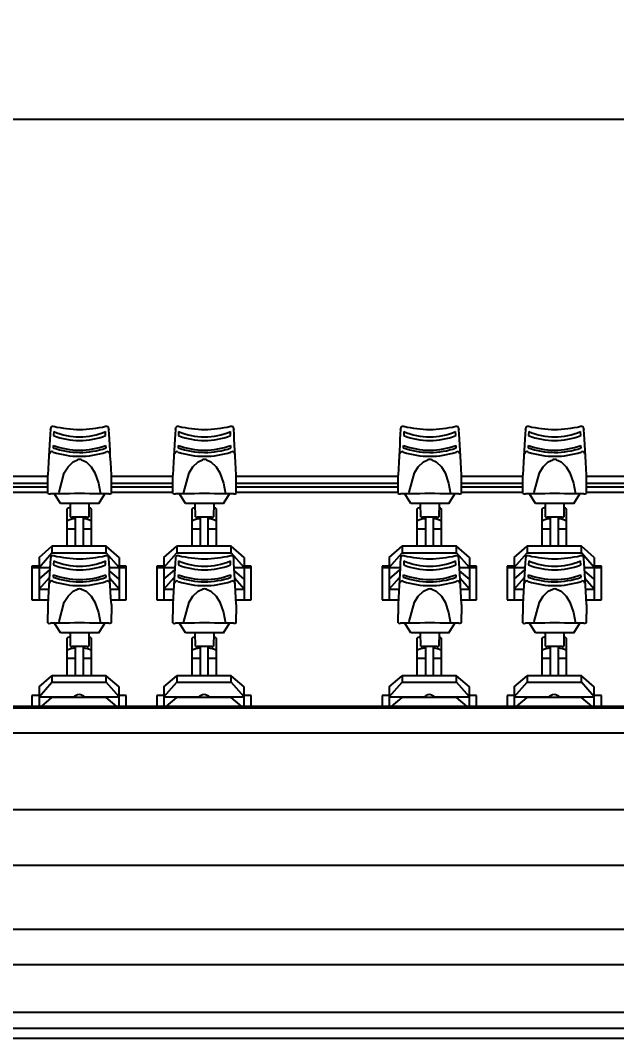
# Model space of a CAD drawing. Header units: inches. Extents: x 0.6 to 61.5, y 0.9 to 41.7.
# Drawn here: x 4.1 to 7.72, y 3.16 to 9.35 of the extents above; entities that cross this region are included whole.
import ezdxf

# ---------------------------------------------------------------- set-up
doc = ezdxf.new("R2010")
doc.units = ezdxf.units.IN
doc.header["$MEASUREMENT"] = 0
doc.layers.add('DIM', color=1, linetype='Continuous')
doc.layers.add('OBJECT', color=7, linetype='Continuous')
doc.styles.add('Arial', font='arial.ttf')
doc.dimstyles.new('ANSI & Metric .40 Stacked', dxfattribs={"dimscale": 2.666667, "dimtxt": 0.4, "dimasz": 0.5, "dimexe": 0.4, "dimexo": 0.4, "dimgap": 0.133333, "dimtad": 0, "dimtih": 1, "dimtoh": 1, "dimzin": 4, "dimdsep": 46, "dimtxsty": 'Arial', "dimcen": 0.2, "dimadec": 0, "dimazin": 0, "dimtfac": 0.75, "dimtofl": 0, "dimtmove": 0, "dimatfit": 3, "dimfxl": 1, "dimtolj": 1, "dimtzin": 0, "dimarcsym": 0})

# ---------------------------------------------------------------- blocks, each defined once
blk = doc.blocks.new('*D2')
at = {"layer": 'Defpoints', "color": 0, "transparency": 16777216}
for p in [(34.8192, 8.7457), (0.6492, 6.5153), (34.8192, 6.5144)]:
    blk.add_point(p, dxfattribs=at)
at = {"layer": 'DIM', "color": 0, "lineweight": -2, "transparency": 16777216}
for p, q in [((0.6492, 6.9153), (0.6492, 9.1457)), ((34.8192, 6.9144), (34.8192, 9.1457)), ((1.1492, 8.7457), (16.5511, 8.7457)), ((34.3192, 8.7457), (18.9173, 8.7457))]:
    blk.add_line(p, q, dxfattribs=at)
at = {"layer": 'DIM', "color": 0, "transparency": 16777216}
for points in [[(1.1492, 8.829), (1.1492, 8.6623), (0.6492, 8.7457)], [(34.3192, 8.829), (34.3192, 8.6623), (34.8192, 8.7457)]]:
    blk.add_solid(points, dxfattribs=at)
at = {"layer": 'DIM', "color": 0, "transparency": 16777216, "char_height": 0.4, "attachment_point": 5, "style": 'Arial'}
for s, insert in [('\\A1;34.17', (17.7342, 9.0834)), ('\\A1;[868mm]', (17.7342, 8.356))]:
    blk.add_mtext(s, dxfattribs=dict(at, insert=insert))

msp = doc.modelspace()

# ---------------------------------------------------------------- linework, layer by layer
at = {"layer": 'OBJECT'}
for p, q in [((4.2802, 6.8582), (4.2803, 6.8602)), ((4.2999, 6.8468), (4.299, 6.8215)), ((4.6158, 6.8214), (4.6152, 6.8468)), ((5.0402, 6.8582), (5.0403, 6.8602)), ((5.0599, 6.8468), (5.059, 6.8215)), ((5.3758, 6.8214), (5.3752, 6.8468)), ((6.4102, 6.8582), (6.4103, 6.8602)), ((6.4299, 6.8468), (6.429, 6.8215)), ((6.7458, 6.8214), (6.7452, 6.8468)), ((7.1702, 6.8582), (7.1703, 6.8602)), ((7.1899, 6.8468), (7.189, 6.8215)), ((7.5058, 6.8214), (7.5052, 6.8468)), ((4.2969, 6.762), (4.2962, 6.7467)), ((4.6182, 6.7464), (4.6174, 6.7617)), ((5.0569, 6.762), (5.0562, 6.7467)), ((5.3782, 6.7464), (5.3774, 6.7617)), ((6.4269, 6.762), (6.4262, 6.7467)), ((6.7482, 6.7464), (6.7474, 6.7617)), ((7.1869, 6.762), (7.1862, 6.7467)), ((7.5082, 6.7464), (7.5074, 6.7617)), ((4.2948, 6.7235), (4.2973, 6.7216)), ((4.6178, 6.7216), (4.6237, 6.7241)), ((5.0548, 6.7235), (5.0573, 6.7216)), ((5.3778, 6.7216), (5.3837, 6.7241)), ((6.4248, 6.7235), (6.4273, 6.7216)), ((6.7478, 6.7216), (6.7537, 6.7241)), ((7.1848, 6.7235), (7.1873, 6.7216)), ((7.5078, 6.7216), (7.5137, 6.7241)), ((4.2646, 6.573), (3.8906, 6.573)), ((4.2646, 6.5728), (3.8906, 6.5728)), ((4.2646, 6.4689), (4.2646, 6.5814)), ((4.6506, 6.4689), (4.6506, 6.5814)), ((5.0246, 6.573), (4.6506, 6.573)), ((5.0246, 6.5728), (4.6506, 6.5728)), ((5.0246, 6.4689), (5.0246, 6.5814)), ((5.4106, 6.4689), (5.4106, 6.5814)), ((6.3956, 6.573), (5.4106, 6.573)), ((6.3956, 6.5728), (5.4106, 6.5728)), ((6.3946, 6.4689), (6.3946, 6.5814)), ((6.7806, 6.4689), (6.7806, 6.5814)), ((7.1556, 6.573), (6.7816, 6.573)), ((7.1556, 6.5728), (6.7816, 6.5728)), ((7.1546, 6.4689), (7.1546, 6.5814)), ((7.5406, 6.4689), (7.5406, 6.5814)), ((7.9156, 6.573), (7.5416, 6.573)), ((7.9156, 6.5728), (7.5416, 6.5728)), ((3.8906, 6.5315), (4.2646, 6.5315)), ((4.2646, 6.5089), (3.8906, 6.5089)), ((4.6506, 6.5315), (5.0246, 6.5315)), ((5.0246, 6.5089), (4.6506, 6.5089)), ((5.4106, 6.5315), (6.3956, 6.5315)), ((6.3956, 6.5089), (5.4106, 6.5089)), ((6.7816, 6.5315), (7.1556, 6.5315)), ((7.1556, 6.5089), (6.7816, 6.5089)), ((7.5416, 6.5315), (7.9156, 6.5315)), ((7.9156, 6.5089), (7.5416, 6.5089)), ((4.2646, 6.4765), (3.8906, 6.4765)), ((4.3311, 6.4668), (4.2802, 6.4668)), ((4.3417, 6.4093), (4.3052, 6.4668)), ((4.336, 6.4668), (4.3311, 6.4668)), ((4.5734, 6.4093), (4.6099, 6.4668)), ((4.584, 6.4668), (4.5791, 6.4668)), ((4.635, 6.4668), (4.584, 6.4668)), ((5.0246, 6.4765), (4.6506, 6.4765)), ((5.0911, 6.4668), (5.0402, 6.4668)), ((5.1017, 6.4093), (5.0652, 6.4668)), ((5.096, 6.4668), (5.0911, 6.4668)), ((5.3334, 6.4093), (5.3699, 6.4668)), ((5.344, 6.4668), (5.3391, 6.4668)), ((5.395, 6.4668), (5.344, 6.4668)), ((6.3956, 6.4765), (5.4106, 6.4765)), ((6.4611, 6.4668), (6.4102, 6.4668)), ((6.4717, 6.4093), (6.4352, 6.4668)), ((6.466, 6.4668), (6.4611, 6.4668)), ((6.7034, 6.4093), (6.7399, 6.4668)), ((6.714, 6.4668), (6.7091, 6.4668)), ((6.765, 6.4668), (6.714, 6.4668)), ((7.1556, 6.4765), (6.7816, 6.4765)), ((7.2211, 6.4668), (7.1702, 6.4668)), ((7.2317, 6.4093), (7.1952, 6.4668)), ((7.226, 6.4668), (7.2211, 6.4668)), ((7.4634, 6.4093), (7.4999, 6.4668)), ((7.474, 6.4668), (7.4691, 6.4668)), ((7.525, 6.4668), (7.474, 6.4668)), ((7.9156, 6.4765), (7.5416, 6.4765)), ((4.5734, 6.4093), (4.3417, 6.4093)), ((4.3797, 6.377), (4.3797, 6.1484)), ((4.4026, 6.3275), (4.4011, 6.4093)), ((4.514, 6.4093), (4.5126, 6.3275)), ((4.5297, 6.1484), (4.5297, 6.377)), ((5.3334, 6.4093), (5.1017, 6.4093)), ((5.1397, 6.377), (5.1397, 6.1484)), ((5.1626, 6.3275), (5.1611, 6.4093)), ((5.274, 6.4093), (5.2726, 6.3275)), ((5.2897, 6.1484), (5.2897, 6.377)), ((6.7034, 6.4093), (6.4717, 6.4093)), ((6.5097, 6.377), (6.5097, 6.1484)), ((6.5326, 6.3275), (6.5311, 6.4093)), ((6.644, 6.4093), (6.6426, 6.3275)), ((6.6597, 6.1484), (6.6597, 6.377)), ((7.4634, 6.4093), (7.2317, 6.4093)), ((7.2697, 6.377), (7.2697, 6.1484)), ((7.2926, 6.3275), (7.2911, 6.4093)), ((7.404, 6.4093), (7.4026, 6.3275)), ((7.4197, 6.1484), (7.4197, 6.377)), ((4.5026, 6.3262), (4.4126, 6.3262)), ((4.4311, 6.3262), (4.4311, 6.1484)), ((4.4783, 6.3262), (4.4783, 6.1484)), ((5.2626, 6.3262), (5.1726, 6.3262)), ((5.1911, 6.3262), (5.1911, 6.1484)), ((5.2383, 6.3262), (5.2383, 6.1484)), ((6.6326, 6.3262), (6.5426, 6.3262)), ((6.5611, 6.3262), (6.5611, 6.1484)), ((6.6083, 6.3262), (6.6083, 6.1484)), ((7.3926, 6.3262), (7.3026, 6.3262)), ((7.3211, 6.3262), (7.3211, 6.1484)), ((7.3683, 6.3262), (7.3683, 6.1484)), ((4.4311, 6.2535), (4.3797, 6.2535)), ((4.5297, 6.2535), (4.4783, 6.2535)), ((5.1911, 6.2535), (5.1397, 6.2535)), ((5.2897, 6.2535), (5.2383, 6.2535)), ((6.5611, 6.2535), (6.5097, 6.2535)), ((6.6597, 6.2535), (6.6083, 6.2535)), ((7.3211, 6.2535), (7.2697, 6.2535)), ((7.4197, 6.2535), (7.3683, 6.2535)), ((4.2106, 6.0814), (4.2893, 6.1484)), ((4.2893, 6.1484), (4.2893, 6.109)), ((4.62, 6.1484), (4.2893, 6.1484)), ((4.62, 6.109), (4.62, 6.1484)), ((4.6988, 6.0814), (4.62, 6.1484)), ((4.9706, 6.0814), (5.0493, 6.1484)), ((5.0493, 6.1484), (5.0493, 6.109)), ((5.38, 6.1484), (5.0493, 6.1484)), ((5.38, 6.109), (5.38, 6.1484)), ((5.4588, 6.0814), (5.38, 6.1484)), ((6.3406, 6.0814), (6.4193, 6.1484)), ((6.4193, 6.1484), (6.4193, 6.109)), ((6.75, 6.1484), (6.4193, 6.1484)), ((6.75, 6.109), (6.75, 6.1484)), ((6.8288, 6.0814), (6.75, 6.1484)), ((7.1006, 6.0814), (7.1793, 6.1484)), ((7.1793, 6.1484), (7.1793, 6.109)), ((7.51, 6.1484), (7.1793, 6.1484)), ((7.51, 6.109), (7.51, 6.1484)), ((7.5888, 6.0814), (7.51, 6.1484)), ((4.2106, 6.02), (4.2893, 6.109)), ((4.2106, 6.0814), (4.2106, 5.8225)), ((4.2893, 6.109), (4.62, 6.109)), ((4.6988, 6.02), (4.62, 6.109)), ((4.6988, 6.0814), (4.6988, 5.8225)), ((4.9706, 6.02), (5.0493, 6.109)), ((4.9706, 6.0814), (4.9706, 5.8225)), ((5.0493, 6.109), (5.38, 6.109)), ((5.4588, 6.02), (5.38, 6.109)), ((5.4588, 6.0814), (5.4588, 5.8225)), ((6.3406, 6.02), (6.4193, 6.109)), ((6.3406, 6.0814), (6.3406, 5.8225)), ((6.4193, 6.109), (6.75, 6.109)), ((6.8288, 6.02), (6.75, 6.109)), ((6.8288, 6.0814), (6.8288, 5.8225)), ((7.1006, 6.02), (7.1793, 6.109)), ((7.1006, 6.0814), (7.1006, 5.8225)), ((7.1793, 6.109), (7.51, 6.109)), ((7.5888, 6.02), (7.51, 6.109)), ((7.5888, 6.0814), (7.5888, 5.8225)), ((4.2106, 6.0276), (4.1677, 6.0276)), ((4.1677, 6.0276), (4.1677, 5.8225)), ((4.1677, 6.0197), (4.2106, 6.0197)), ((4.2106, 6.02), (4.277, 6.02)), ((4.2106, 5.9494), (4.2761, 6.0052)), ((4.2999, 6.0604), (4.299, 6.0351)), ((4.6158, 6.035), (4.6152, 6.0604)), ((4.6381, 6.02), (4.6988, 6.02)), ((4.7417, 6.0276), (4.6988, 6.0276)), ((4.6988, 6.0197), (4.7417, 6.0197)), ((4.7417, 5.8225), (4.7417, 6.0276)), ((4.9706, 6.0276), (4.9277, 6.0276)), ((4.9277, 6.0276), (4.9277, 5.8225)), ((4.9277, 6.0197), (4.9706, 6.0197)), ((4.9706, 6.02), (5.037, 6.02)), ((4.9706, 5.9494), (5.0361, 6.0052)), ((5.0599, 6.0604), (5.059, 6.0351)), ((5.3758, 6.035), (5.3752, 6.0604)), ((5.3981, 6.02), (5.4588, 6.02)), ((5.5017, 6.0276), (5.4588, 6.0276)), ((5.4588, 6.0197), (5.5017, 6.0197)), ((5.5017, 5.8225), (5.5017, 6.0276)), ((6.3406, 6.0276), (6.2977, 6.0276)), ((6.2977, 6.0276), (6.2977, 5.8225)), ((6.2977, 6.0197), (6.3406, 6.0197)), ((6.3406, 6.02), (6.407, 6.02)), ((6.3406, 5.9494), (6.4061, 6.0052)), ((6.4299, 6.0604), (6.429, 6.0351)), ((6.7458, 6.035), (6.7452, 6.0604)), ((6.7681, 6.02), (6.8288, 6.02)), ((6.8717, 6.0276), (6.8288, 6.0276)), ((6.8288, 6.0197), (6.8717, 6.0197)), ((6.8717, 5.8225), (6.8717, 6.0276)), ((7.1006, 6.0276), (7.0577, 6.0276)), ((7.0577, 6.0276), (7.0577, 5.8225)), ((7.0577, 6.0197), (7.1006, 6.0197)), ((7.1006, 6.02), (7.167, 6.02)), ((7.1006, 5.9494), (7.1661, 6.0052)), ((7.1899, 6.0604), (7.189, 6.0351)), ((7.5058, 6.035), (7.5052, 6.0604)), ((7.5281, 6.02), (7.5888, 6.02)), ((7.6317, 6.0276), (7.5888, 6.0276)), ((7.5888, 6.0197), (7.6317, 6.0197)), ((7.6317, 5.8225), (7.6317, 6.0276)), ((4.2106, 5.8881), (4.2735, 5.9592)), ((4.2969, 5.9757), (4.2962, 5.9603)), ((4.6182, 5.9601), (4.6174, 5.9754)), ((4.6988, 5.9494), (4.6393, 6.0001)), ((4.6988, 5.8881), (4.642, 5.9522)), ((4.9706, 5.8881), (5.0335, 5.9592)), ((5.0569, 5.9757), (5.0562, 5.9603)), ((5.3782, 5.9601), (5.3774, 5.9754)), ((5.4588, 5.9494), (5.3993, 6.0001)), ((5.4588, 5.8881), (5.402, 5.9522)), ((6.3406, 5.8881), (6.4035, 5.9592)), ((6.4269, 5.9757), (6.4262, 5.9603)), ((6.7482, 5.9601), (6.7474, 5.9754)), ((6.8288, 5.9494), (6.7693, 6.0001)), ((6.8288, 5.8881), (6.772, 5.9522)), ((7.1006, 5.8881), (7.1635, 5.9592)), ((7.1869, 5.9757), (7.1862, 5.9603)), ((7.5082, 5.9601), (7.5074, 5.9754)), ((7.5888, 5.9494), (7.5293, 6.0001)), ((7.5888, 5.8881), (7.532, 5.9522)), ((4.2106, 5.8881), (4.2696, 5.8881)), ((4.2948, 5.9372), (4.2973, 5.9353)), ((4.6178, 5.9353), (4.6237, 5.9378)), ((4.6455, 5.8881), (4.6988, 5.8881)), ((4.9706, 5.8881), (5.0296, 5.8881)), ((5.0548, 5.9372), (5.0573, 5.9353)), ((5.3778, 5.9353), (5.3837, 5.9378)), ((5.4055, 5.8881), (5.4588, 5.8881)), ((6.3406, 5.8881), (6.3996, 5.8881)), ((6.4248, 5.9372), (6.4273, 5.9353)), ((6.7478, 5.9353), (6.7537, 5.9378)), ((6.7755, 5.8881), (6.8288, 5.8881)), ((7.1006, 5.8881), (7.1596, 5.8881)), ((7.1848, 5.9372), (7.1873, 5.9353)), ((7.5078, 5.9353), (7.5137, 5.9378)), ((7.5355, 5.8881), (7.5888, 5.8881)), ((4.1677, 5.8225), (4.266, 5.8225)), ((4.6491, 5.8225), (4.7417, 5.8225)), ((4.9277, 5.8225), (5.026, 5.8225)), ((5.4091, 5.8225), (5.5017, 5.8225)), ((6.2977, 5.8225), (6.396, 5.8225)), ((6.7791, 5.8225), (6.8717, 5.8225)), ((7.0577, 5.8225), (7.156, 5.8225)), ((7.5391, 5.8225), (7.6317, 5.8225)), ((4.2646, 5.795), (4.2646, 5.7353)), ((4.6506, 5.795), (4.6506, 5.7353)), ((5.0246, 5.795), (5.0246, 5.7353)), ((5.4106, 5.795), (5.4106, 5.7353)), ((6.3946, 5.795), (6.3946, 5.7353)), ((6.7806, 5.795), (6.7806, 5.7353)), ((7.1546, 5.795), (7.1546, 5.7353)), ((7.5406, 5.795), (7.5406, 5.7353)), ((4.2646, 5.6826), (4.2646, 5.7353)), ((4.6506, 5.6826), (4.6506, 5.7353)), ((5.0246, 5.6826), (5.0246, 5.7353)), ((5.4106, 5.6826), (5.4106, 5.7353)), ((6.3946, 5.6826), (6.3946, 5.7353)), ((6.7806, 5.6826), (6.7806, 5.7353)), ((7.1546, 5.6826), (7.1546, 5.7353)), ((7.5406, 5.6826), (7.5406, 5.7353)), ((4.3311, 5.6804), (4.2802, 5.6804)), ((4.3417, 5.6229), (4.3052, 5.6804)), ((4.336, 5.6805), (4.3311, 5.6804)), ((4.5734, 5.6229), (4.6099, 5.6804)), ((4.584, 5.6804), (4.5791, 5.6805)), ((4.635, 5.6804), (4.584, 5.6804)), ((5.0911, 5.6804), (5.0402, 5.6804)), ((5.1017, 5.6229), (5.0652, 5.6804)), ((5.096, 5.6805), (5.0911, 5.6804)), ((5.3334, 5.6229), (5.3699, 5.6804)), ((5.344, 5.6804), (5.3391, 5.6805)), ((5.395, 5.6804), (5.344, 5.6804)), ((6.4611, 5.6804), (6.4102, 5.6804)), ((6.4717, 5.6229), (6.4352, 5.6804)), ((6.466, 5.6805), (6.4611, 5.6804)), ((6.7034, 5.6229), (6.7399, 5.6804)), ((6.714, 5.6804), (6.7091, 5.6805)), ((6.765, 5.6804), (6.714, 5.6804)), ((7.2211, 5.6804), (7.1702, 5.6804)), ((7.2317, 5.6229), (7.1952, 5.6804)), ((7.226, 5.6805), (7.2211, 5.6804)), ((7.4634, 5.6229), (7.4999, 5.6804)), ((7.474, 5.6804), (7.4691, 5.6805)), ((7.525, 5.6804), (7.474, 5.6804)), ((4.5734, 5.6229), (4.3417, 5.6229)), ((4.3797, 5.5907), (4.3797, 5.3621)), ((4.4026, 5.5412), (4.4011, 5.6229)), ((4.514, 5.6229), (4.5126, 5.5412)), ((4.5297, 5.3621), (4.5297, 5.5907)), ((5.3334, 5.6229), (5.1017, 5.6229)), ((5.1397, 5.5907), (5.1397, 5.3621)), ((5.1626, 5.5412), (5.1611, 5.6229)), ((5.274, 5.6229), (5.2726, 5.5412)), ((5.2897, 5.3621), (5.2897, 5.5907)), ((6.7034, 5.6229), (6.4717, 5.6229)), ((6.5097, 5.5907), (6.5097, 5.3621)), ((6.5326, 5.5412), (6.5311, 5.6229)), ((6.644, 5.6229), (6.6426, 5.5412)), ((6.6597, 5.3621), (6.6597, 5.5907)), ((7.4634, 5.6229), (7.2317, 5.6229)), ((7.2697, 5.5907), (7.2697, 5.3621)), ((7.2926, 5.5412), (7.2911, 5.6229)), ((7.404, 5.6229), (7.4026, 5.5412)), ((7.4197, 5.3621), (7.4197, 5.5907)), ((4.5026, 5.5398), (4.4126, 5.5398)), ((4.4311, 5.5398), (4.4311, 5.3621)), ((4.4783, 5.5398), (4.4783, 5.3621)), ((5.2626, 5.5398), (5.1726, 5.5398)), ((5.1911, 5.5398), (5.1911, 5.3621)), ((5.2383, 5.5398), (5.2383, 5.3621)), ((6.6326, 5.5398), (6.5426, 5.5398)), ((6.5611, 5.5398), (6.5611, 5.3621)), ((6.6083, 5.5398), (6.6083, 5.3621)), ((7.3926, 5.5398), (7.3026, 5.5398)), ((7.3211, 5.5398), (7.3211, 5.3621)), ((7.3683, 5.5398), (7.3683, 5.3621)), ((4.4311, 5.4672), (4.3797, 5.4672)), ((4.5297, 5.4672), (4.4783, 5.4672)), ((5.1911, 5.4672), (5.1397, 5.4672)), ((5.2897, 5.4672), (5.2383, 5.4672)), ((6.5611, 5.4672), (6.5097, 5.4672)), ((6.6597, 5.4672), (6.6083, 5.4672)), ((7.3211, 5.4672), (7.2697, 5.4672)), ((7.4197, 5.4672), (7.3683, 5.4672)), ((4.2106, 5.2951), (4.2893, 5.3621)), ((4.2893, 5.3621), (4.2893, 5.3226)), ((4.62, 5.3621), (4.2893, 5.3621)), ((4.62, 5.3226), (4.62, 5.3621)), ((4.6988, 5.2951), (4.62, 5.3621)), ((4.9706, 5.2951), (5.0493, 5.3621)), ((5.0493, 5.3621), (5.0493, 5.3226)), ((5.38, 5.3621), (5.0493, 5.3621)), ((5.38, 5.3226), (5.38, 5.3621)), ((5.4588, 5.2951), (5.38, 5.3621)), ((6.3406, 5.2951), (6.4193, 5.3621)), ((6.4193, 5.3621), (6.4193, 5.3226)), ((6.75, 5.3621), (6.4193, 5.3621)), ((6.75, 5.3226), (6.75, 5.3621)), ((6.8288, 5.2951), (6.75, 5.3621)), ((7.1006, 5.2951), (7.1793, 5.3621)), ((7.1793, 5.3621), (7.1793, 5.3226)), ((7.51, 5.3621), (7.1793, 5.3621)), ((7.51, 5.3226), (7.51, 5.3621)), ((7.5888, 5.2951), (7.51, 5.3621)), ((4.2106, 5.2337), (4.2893, 5.3226)), ((4.2106, 5.2951), (4.2106, 5.175)), ((4.2893, 5.3226), (4.62, 5.3226)), ((4.6988, 5.2337), (4.62, 5.3226)), ((4.6988, 5.175), (4.6988, 5.2951)), ((4.9706, 5.2337), (5.0493, 5.3226)), ((4.9706, 5.2951), (4.9706, 5.175)), ((5.0493, 5.3226), (5.38, 5.3226)), ((5.4588, 5.2337), (5.38, 5.3226)), ((5.4588, 5.175), (5.4588, 5.2951)), ((6.3406, 5.2337), (6.4193, 5.3226)), ((6.3406, 5.2951), (6.3406, 5.175)), ((6.4193, 5.3226), (6.75, 5.3226)), ((6.8288, 5.2337), (6.75, 5.3226)), ((6.8288, 5.175), (6.8288, 5.2951)), ((7.1006, 5.2337), (7.1793, 5.3226)), ((7.1006, 5.2951), (7.1006, 5.175)), ((7.1793, 5.3226), (7.51, 5.3226)), ((7.5888, 5.2337), (7.51, 5.3226)), ((7.5888, 5.175), (7.5888, 5.2951)), ((4.2106, 5.2413), (4.1677, 5.2413)), ((4.1677, 5.2413), (4.1677, 5.175)), ((4.2106, 5.2337), (4.4253, 5.2337)), ((4.2246, 5.175), (4.2893, 5.2301)), ((4.62, 5.2301), (4.2893, 5.2301)), ((4.4841, 5.2337), (4.6988, 5.2337)), ((4.6848, 5.175), (4.62, 5.2301)), ((4.7417, 5.2413), (4.6988, 5.2413)), ((4.7417, 5.175), (4.7417, 5.2413)), ((4.9706, 5.2413), (4.9277, 5.2413)), ((4.9277, 5.2413), (4.9277, 5.175)), ((4.9706, 5.2337), (5.1853, 5.2337)), ((4.9846, 5.175), (5.0493, 5.2301)), ((5.38, 5.2301), (5.0493, 5.2301)), ((5.2441, 5.2337), (5.4588, 5.2337)), ((5.4448, 5.175), (5.38, 5.2301)), ((5.5017, 5.2413), (5.4588, 5.2413)), ((5.5017, 5.175), (5.5017, 5.2413)), ((6.3406, 5.2413), (6.2977, 5.2413)), ((6.2977, 5.2413), (6.2977, 5.175)), ((6.3406, 5.2337), (6.5553, 5.2337)), ((6.3546, 5.175), (6.4193, 5.2301)), ((6.75, 5.2301), (6.4193, 5.2301)), ((6.6141, 5.2337), (6.8288, 5.2337)), ((6.8148, 5.175), (6.75, 5.2301)), ((6.8717, 5.2413), (6.8288, 5.2413)), ((6.8717, 5.175), (6.8717, 5.2413)), ((7.1006, 5.2413), (7.0577, 5.2413)), ((7.0577, 5.2413), (7.0577, 5.175)), ((7.1006, 5.2337), (7.3153, 5.2337)), ((7.1146, 5.175), (7.1793, 5.2301)), ((7.51, 5.2301), (7.1793, 5.2301)), ((7.3741, 5.2337), (7.5888, 5.2337)), ((7.5748, 5.175), (7.51, 5.2301)), ((7.6317, 5.2413), (7.5888, 5.2413)), ((7.6317, 5.175), (7.6317, 5.2413)), ((34.1692, 5.175), (1.2992, 5.175)), ((34.1692, 5.1653), (1.2992, 5.1653)), ((34.1692, 5.0125), (1.2992, 5.0125)), ((34.1692, 4.5468), (1.2992, 4.5468)), ((1.2992, 4.2106), (34.1692, 4.2106)), ((34.1692, 3.8196), (1.2992, 3.8196)), ((34.1692, 3.6044), (1.2992, 3.6044)), ((34.1667, 3.3136), (1.3017, 3.3136)), ((1.2992, 3.2186), (34.1692, 3.2186)), ((34.1692, 3.1556), (1.2992, 3.1556))]:
    msp.add_line(p, q, dxfattribs=at)
at = {"layer": 'OBJECT', "flags": 128}
for points in [[(4.2802, 6.8615), (4.2801, 6.8594), (4.2801, 6.8587)], [(4.2802, 6.8615), (4.2802, 6.8613), (4.2801, 6.8587)], [(4.2802, 6.8579), (4.2801, 6.8564), (4.2801, 6.8556)], [(4.2803, 6.8602), (4.2803, 6.8614), (4.2804, 6.863), (4.2804, 6.8631), (4.2802, 6.8615)], [(4.6349, 6.8614), (4.6348, 6.8631), (4.6347, 6.863), (4.6348, 6.8614), (4.6349, 6.8582)], [(4.6351, 6.8587), (4.635, 6.8593), (4.6349, 6.8614)], [(4.6351, 6.8587), (4.6349, 6.8613), (4.6349, 6.8614)], [(5.0402, 6.8615), (5.0401, 6.8594), (5.0401, 6.8587)], [(5.0402, 6.8615), (5.0402, 6.8613), (5.0401, 6.8587)], [(5.0402, 6.8579), (5.0401, 6.8564), (5.0401, 6.8556)], [(5.0403, 6.8602), (5.0403, 6.8614), (5.0404, 6.863), (5.0404, 6.8631), (5.0402, 6.8615)], [(5.3949, 6.8614), (5.3948, 6.8631), (5.3947, 6.863), (5.3948, 6.8614), (5.3949, 6.8582)], [(5.3951, 6.8587), (5.395, 6.8593), (5.3949, 6.8614)], [(5.3951, 6.8587), (5.3949, 6.8613), (5.3949, 6.8614)], [(6.4102, 6.8615), (6.4101, 6.8594), (6.4101, 6.8587)], [(6.4102, 6.8615), (6.4102, 6.8613), (6.4101, 6.8587)], [(6.4102, 6.8579), (6.4101, 6.8564), (6.4101, 6.8556)], [(6.4103, 6.8602), (6.4103, 6.8614), (6.4104, 6.863), (6.4104, 6.8631), (6.4102, 6.8615)], [(6.7649, 6.8614), (6.7648, 6.8631), (6.7647, 6.863), (6.7648, 6.8614), (6.7649, 6.8582)], [(6.7651, 6.8587), (6.765, 6.8593), (6.7649, 6.8614)], [(6.7651, 6.8587), (6.7649, 6.8613), (6.7649, 6.8614)], [(7.1702, 6.8615), (7.1701, 6.8594), (7.1701, 6.8587)], [(7.1702, 6.8615), (7.1702, 6.8613), (7.1701, 6.8587)], [(7.1702, 6.8579), (7.1701, 6.8564), (7.1701, 6.8556)], [(7.1703, 6.8602), (7.1703, 6.8614), (7.1704, 6.863), (7.1704, 6.8631), (7.1702, 6.8615)], [(7.5249, 6.8614), (7.5248, 6.8631), (7.5247, 6.863), (7.5248, 6.8614), (7.5249, 6.8582)], [(7.5251, 6.8587), (7.525, 6.8593), (7.5249, 6.8614)], [(7.5251, 6.8587), (7.5249, 6.8613), (7.5249, 6.8614)], [(4.3311, 6.4668), (4.3325, 6.4784), (4.3644, 6.5949), (4.3869, 6.6325), (4.4186, 6.6625), (4.4456, 6.6733)], [(4.4695, 6.6733), (4.4965, 6.6625), (4.5283, 6.6325), (4.5507, 6.5949), (4.5727, 6.5323), (4.584, 6.4668)], [(5.0911, 6.4668), (5.0925, 6.4784), (5.1244, 6.5949), (5.1469, 6.6325), (5.1786, 6.6625), (5.2056, 6.6733)], [(5.2295, 6.6733), (5.2565, 6.6625), (5.2883, 6.6325), (5.3107, 6.5949), (5.3327, 6.5323), (5.344, 6.4668)], [(6.4611, 6.4668), (6.4625, 6.4784), (6.4944, 6.5949), (6.5169, 6.6325), (6.5486, 6.6625), (6.5756, 6.6733)], [(6.5995, 6.6733), (6.6265, 6.6625), (6.6583, 6.6325), (6.6807, 6.5949), (6.7027, 6.5323), (6.714, 6.4668)], [(7.2211, 6.4668), (7.2225, 6.4784), (7.2544, 6.5949), (7.2769, 6.6325), (7.3086, 6.6625), (7.3356, 6.6733)], [(7.3595, 6.6733), (7.3865, 6.6625), (7.4183, 6.6325), (7.4407, 6.5949), (7.4627, 6.5323), (7.474, 6.4668)], [(4.4016, 6.3844), (4.3854, 6.381), (4.3797, 6.377)], [(4.5297, 6.377), (4.524, 6.381), (4.5135, 6.3835)], [(5.1616, 6.3844), (5.1454, 6.381), (5.1397, 6.377)], [(5.2897, 6.377), (5.284, 6.381), (5.2735, 6.3835)], [(6.5316, 6.3844), (6.5154, 6.381), (6.5097, 6.377)], [(6.6597, 6.377), (6.654, 6.381), (6.6435, 6.3835)], [(7.2916, 6.3844), (7.2754, 6.381), (7.2697, 6.377)], [(7.4197, 6.377), (7.414, 6.381), (7.4035, 6.3835)], [(4.3311, 5.6804), (4.3325, 5.6921), (4.3644, 5.8085), (4.3869, 5.8461), (4.4186, 5.8762), (4.4456, 5.887)], [(4.4695, 5.887), (4.4965, 5.8762), (4.5283, 5.8461), (4.5507, 5.8085), (4.5727, 5.746), (4.584, 5.6804)], [(5.0911, 5.6804), (5.0925, 5.6921), (5.1244, 5.8085), (5.1469, 5.8461), (5.1786, 5.8762), (5.2056, 5.887)], [(5.2295, 5.887), (5.2565, 5.8762), (5.2883, 5.8461), (5.3107, 5.8085), (5.3327, 5.746), (5.344, 5.6804)], [(6.4611, 5.6804), (6.4625, 5.6921), (6.4944, 5.8085), (6.5169, 5.8461), (6.5486, 5.8762), (6.5756, 5.887)], [(6.5995, 5.887), (6.6265, 5.8762), (6.6583, 5.8461), (6.6807, 5.8085), (6.7027, 5.746), (6.714, 5.6804)], [(7.2211, 5.6804), (7.2225, 5.6921), (7.2544, 5.8085), (7.2769, 5.8461), (7.3086, 5.8762), (7.3356, 5.887)], [(7.3595, 5.887), (7.3865, 5.8762), (7.4183, 5.8461), (7.4407, 5.8085), (7.4627, 5.746), (7.474, 5.6804)], [(4.4016, 5.5981), (4.3854, 5.5947), (4.3797, 5.5907)], [(4.5297, 5.5907), (4.524, 5.5947), (4.5135, 5.5972)], [(5.1616, 5.5981), (5.1454, 5.5947), (5.1397, 5.5907)], [(5.2897, 5.5907), (5.284, 5.5947), (5.2735, 5.5972)], [(6.5316, 5.5981), (6.5154, 5.5947), (6.5097, 5.5907)], [(6.6597, 5.5907), (6.654, 5.5947), (6.6435, 5.5972)], [(7.2916, 5.5981), (7.2754, 5.5947), (7.2697, 5.5907)], [(7.4197, 5.5907), (7.414, 5.5947), (7.4035, 5.5972)]]:
    msp.add_lwpolyline(points, dxfattribs=at)
at = {"layer": 'OBJECT'}
for centre, radius, start, end in [((4.2961, 6.862), 0.0158, 77.9056, 181.83944), ((4.4579, 7.5236), 0.6644, 256.22798, 283.72412), ((4.6189, 6.862), 0.016, 357.89034, 101.73445), ((5.0561, 6.862), 0.0158, 77.9056, 181.83944), ((5.2179, 7.5236), 0.6644, 256.22798, 283.72412), ((5.3789, 6.862), 0.016, 357.89034, 101.73445), ((6.4261, 6.862), 0.0158, 77.9056, 181.83944), ((6.5879, 7.5236), 0.6644, 256.22798, 283.72412), ((6.7489, 6.862), 0.016, 357.89034, 101.73445), ((7.1861, 6.862), 0.0158, 77.9056, 181.83944), ((7.3479, 7.5236), 0.6644, 256.22798, 283.72412), ((7.5089, 6.862), 0.016, 357.89034, 101.73445), ((4.4576, 7.2379), 0.4456, 249.16074, 290.8034), ((4.4576, 7.2085), 0.3946, 246.44625, 293.54459), ((5.2176, 7.2379), 0.4456, 249.16074, 290.8034), ((5.2176, 7.2085), 0.3946, 246.44625, 293.54459), ((6.5876, 7.2379), 0.4456, 249.16074, 290.8034), ((6.5876, 7.2085), 0.3946, 246.44625, 293.54459), ((7.3476, 7.2379), 0.4456, 249.16074, 290.8034), ((7.3476, 7.2085), 0.3946, 246.44625, 293.54459), ((4.4576, 7.1921), 0.4591, 249.51766, 290.38124), ((5.2176, 7.1921), 0.4591, 249.51766, 290.38124), ((6.5876, 7.1921), 0.4591, 249.51766, 290.38124), ((7.3476, 7.1921), 0.4591, 249.51766, 290.38124), ((4.2897, 6.7088), 0.0156, 70.88527, 176.65257), ((4.4576, 7.2114), 0.492, 250.84949, 289.06012), ((4.4576, 7.2075), 0.5116, 251.74511, 288.25489), ((4.6261, 6.7094), 0.0149, 1.15836, 99.05707), ((5.0497, 6.7088), 0.0156, 70.88527, 176.65257), ((5.2176, 7.2114), 0.492, 250.84949, 289.06012), ((5.2176, 7.2075), 0.5116, 251.74511, 288.25489), ((5.3861, 6.7094), 0.0149, 1.15836, 99.05707), ((6.4197, 6.7088), 0.0156, 70.88527, 176.65257), ((6.5876, 7.2114), 0.492, 250.84949, 289.06012), ((6.5876, 7.2075), 0.5116, 251.74511, 288.25489), ((6.7561, 6.7094), 0.0149, 1.15836, 99.05707), ((7.1797, 6.7088), 0.0156, 70.88527, 176.65257), ((7.3476, 7.2114), 0.492, 250.84949, 289.06012), ((7.3476, 7.2075), 0.5116, 251.74511, 288.25489), ((7.5161, 6.7094), 0.0149, 1.15836, 99.05707), ((4.4576, 6.6457), 0.0302, 66.58694, 113.41306), ((5.2176, 6.6457), 0.0302, 66.58694, 113.41306), ((6.5876, 6.6457), 0.0302, 66.58694, 113.41306), ((7.3476, 6.6457), 0.0302, 66.58694, 113.41306), ((4.2757, 6.4922), 0.0258, 244.2922, 279.86211), ((4.4576, 2.9381), 3.5308, 88.02738, 91.97262), ((4.6382, 6.5006), 0.034, 264.53772, 291.30797), ((5.0357, 6.4922), 0.0258, 244.2922, 279.86211), ((5.2176, 2.9381), 3.5308, 88.02738, 91.97262), ((5.3982, 6.5006), 0.034, 264.53772, 291.30797), ((6.4057, 6.4922), 0.0258, 244.2922, 279.86211), ((6.5876, 2.9381), 3.5308, 88.02738, 91.97262), ((6.7682, 6.5006), 0.034, 264.53772, 291.30797), ((7.1657, 6.4922), 0.0258, 244.2922, 279.86211), ((7.3476, 2.9381), 3.5308, 88.02738, 91.97262), ((7.5282, 6.5006), 0.034, 264.53772, 291.30797), ((4.4283, 6.2227), 0.0925, 88.31328, 121.74833), ((4.481, 6.2227), 0.0925, 58.25157, 91.68674), ((5.1883, 6.2227), 0.0925, 88.31328, 121.74833), ((5.241, 6.2227), 0.0925, 58.25157, 91.68674), ((6.5583, 6.2227), 0.0925, 88.31328, 121.74833), ((6.611, 6.2227), 0.0925, 58.25157, 91.68674), ((7.3183, 6.2227), 0.0925, 88.31328, 121.74833), ((7.371, 6.2227), 0.0925, 58.25157, 91.68674), ((4.2961, 6.0757), 0.0158, 77.9069, 181.83815), ((4.4579, 6.7373), 0.6644, 256.22809, 283.72401), ((4.6189, 6.0756), 0.016, 357.89034, 101.73445), ((5.0561, 6.0757), 0.0158, 77.9069, 181.83815), ((5.2179, 6.7373), 0.6644, 256.22809, 283.72401), ((5.3789, 6.0756), 0.016, 357.89034, 101.73445), ((6.4261, 6.0757), 0.0158, 77.9069, 181.83815), ((6.5879, 6.7373), 0.6644, 256.22809, 283.72401), ((6.7489, 6.0756), 0.016, 357.89034, 101.73445), ((7.1861, 6.0757), 0.0158, 77.9069, 181.83815), ((7.3479, 6.7373), 0.6644, 256.22809, 283.72401), ((7.5089, 6.0756), 0.016, 357.89034, 101.73445), ((4.4576, 6.4516), 0.4456, 249.16074, 290.8034), ((4.4576, 6.4222), 0.3946, 246.44625, 293.54459), ((5.2176, 6.4516), 0.4456, 249.16074, 290.8034), ((5.2176, 6.4222), 0.3946, 246.44625, 293.54459), ((6.5876, 6.4516), 0.4456, 249.16074, 290.8034), ((6.5876, 6.4222), 0.3946, 246.44625, 293.54459), ((7.3476, 6.4516), 0.4456, 249.16074, 290.8034), ((7.3476, 6.4222), 0.3946, 246.44625, 293.54459), ((4.4576, 6.4251), 0.492, 250.84949, 289.06012), ((4.4576, 6.4057), 0.4591, 249.51766, 290.38124), ((5.2176, 6.4251), 0.492, 250.84949, 289.06012), ((5.2176, 6.4057), 0.4591, 249.51766, 290.38124), ((6.5876, 6.4251), 0.492, 250.84949, 289.06012), ((6.5876, 6.4057), 0.4591, 249.51766, 290.38124), ((7.3476, 6.4251), 0.492, 250.84949, 289.06012), ((7.3476, 6.4057), 0.4591, 249.51766, 290.38124), ((4.2897, 5.9225), 0.0156, 70.88527, 176.65257), ((4.4576, 6.4211), 0.5116, 251.74511, 288.25489), ((4.4576, 5.8593), 0.0302, 66.58694, 113.41306), ((4.6261, 5.9231), 0.0149, 1.15836, 99.05707), ((5.0497, 5.9225), 0.0156, 70.88527, 176.65257), ((5.2176, 6.4211), 0.5116, 251.74511, 288.25489), ((5.2176, 5.8593), 0.0302, 66.58694, 113.41306), ((5.3861, 5.9231), 0.0149, 1.15836, 99.05707), ((6.4197, 5.9225), 0.0156, 70.88527, 176.65257), ((6.5876, 6.4211), 0.5116, 251.74511, 288.25489), ((6.5876, 5.8593), 0.0302, 66.58694, 113.41306), ((6.7561, 5.9231), 0.0149, 1.15836, 99.05707), ((7.1797, 5.9225), 0.0156, 70.88527, 176.65257), ((7.3476, 6.4211), 0.5116, 251.74511, 288.25489), ((7.3476, 5.8593), 0.0302, 66.58694, 113.41306), ((7.5161, 5.9231), 0.0149, 1.15836, 99.05707), ((4.2757, 5.7058), 0.0258, 244.29227, 279.85993), ((4.4576, 2.1513), 3.5313, 88.02763, 91.97237), ((4.6382, 5.7143), 0.034, 264.53621, 291.31159), ((5.0357, 5.7058), 0.0258, 244.29227, 279.85993), ((5.2176, 2.1513), 3.5313, 88.02763, 91.97237), ((5.3982, 5.7143), 0.034, 264.53621, 291.31159), ((6.4057, 5.7058), 0.0258, 244.29227, 279.85993), ((6.5876, 2.1513), 3.5313, 88.02763, 91.97237), ((6.7682, 5.7143), 0.034, 264.53621, 291.31159), ((7.1657, 5.7058), 0.0258, 244.29227, 279.85993), ((7.3476, 2.1513), 3.5313, 88.02763, 91.97237), ((7.5282, 5.7143), 0.034, 264.53621, 291.31159), ((4.4283, 5.4364), 0.0925, 88.31339, 121.74815), ((4.481, 5.4364), 0.0925, 58.25175, 91.68663), ((5.1883, 5.4364), 0.0925, 88.31339, 121.74815), ((5.241, 5.4364), 0.0925, 58.25175, 91.68663), ((6.5583, 5.4364), 0.0925, 88.31339, 121.74815), ((6.611, 5.4364), 0.0925, 58.25175, 91.68663), ((7.3183, 5.4364), 0.0925, 88.31339, 121.74815), ((7.371, 5.4364), 0.0925, 58.25175, 91.68663), ((4.4547, 5.2075), 0.0394, 35.04153, 144.95847), ((5.2147, 5.2075), 0.0394, 35.04153, 144.95847), ((6.5847, 5.2075), 0.0394, 35.04153, 144.95847), ((7.3447, 5.2075), 0.0394, 35.04153, 144.95847)]:
    msp.add_arc(centre, radius, start, end, dxfattribs=at)
for centre, major_axis, ratio, start_param, end_param in [((4.2631, 6.4825), (0.0269, 0.5183), 0.007274, 0.758945, 1.379188), ((4.652, 6.4825), (-0.0269, 0.5183), 0.007274, 4.903998, 5.52424), ((5.0231, 6.4825), (0.0269, 0.5183), 0.007274, 0.758945, 1.379188), ((5.412, 6.4825), (-0.0269, 0.5183), 0.007274, 4.903998, 5.52424), ((6.3931, 6.4825), (0.0269, 0.5183), 0.007274, 0.758945, 1.379188), ((6.782, 6.4825), (-0.0269, 0.5183), 0.007274, 4.903998, 5.52424), ((7.1531, 6.4825), (0.0269, 0.5183), 0.007274, 0.758945, 1.379188), ((7.542, 6.4825), (-0.0269, 0.5183), 0.007274, 4.903998, 5.52424), ((4.4126, 6.3275), (0.01, 0), 0.139173, 3.141587, 4.712078), ((4.5026, 6.3275), (0.01, 0), 0.139173, 4.7127, 6.283191), ((5.1726, 6.3275), (0.01, 0), 0.139173, 3.141587, 4.712078), ((5.2626, 6.3275), (0.01, 0), 0.139173, 4.7127, 6.283191), ((6.5426, 6.3275), (0.01, 0), 0.139173, 3.141587, 4.712078), ((6.6326, 6.3275), (0.01, 0), 0.139173, 4.7127, 6.283191), ((7.3026, 6.3275), (0.01, 0), 0.139173, 3.141587, 4.712078), ((7.3926, 6.3275), (0.01, 0), 0.139173, 4.7127, 6.283191), ((4.2631, 5.6951), (0.0272, 0.5236), 0.007201, 0.758946, 1.379188), ((4.652, 5.6952), (-0.0272, 0.5234), 0.007204, -1.379188, -0.758946), ((5.0231, 5.6951), (0.0272, 0.5236), 0.007201, 0.758946, 1.379188), ((5.412, 5.6952), (-0.0272, 0.5234), 0.007204, -1.379188, -0.758946), ((6.3931, 5.6951), (0.0272, 0.5236), 0.007201, 0.758946, 1.379188), ((6.782, 5.6952), (-0.0272, 0.5234), 0.007204, -1.379188, -0.758946), ((7.1531, 5.6951), (0.0272, 0.5236), 0.007201, 0.758946, 1.379188), ((7.542, 5.6952), (-0.0272, 0.5234), 0.007204, -1.379188, -0.758946), ((4.4126, 5.5412), (0.01, 0), 0.139173, 3.141587, 4.712078), ((4.5026, 5.5412), (0.01, 0), 0.139173, 4.7127, 6.283191), ((5.1726, 5.5412), (0.01, 0), 0.139173, 3.141587, 4.712078), ((5.2626, 5.5412), (0.01, 0), 0.139173, 4.7127, 6.283191), ((6.5426, 5.5412), (0.01, 0), 0.139173, 3.141587, 4.712078), ((6.6326, 5.5412), (0.01, 0), 0.139173, 4.7127, 6.283191), ((7.3026, 5.5412), (0.01, 0), 0.139173, 3.141587, 4.712078), ((7.3926, 5.5412), (0.01, 0), 0.139173, 4.7127, 6.283191)]:
    msp.add_ellipse(centre, major_axis=major_axis, ratio=ratio, start_param=start_param, end_param=end_param, dxfattribs=at)

# ---------------------------------------------------------------- dimensions: what is measured, and where the dimension line sits
at = {"layer": 'DIM'}
dim = msp.add_linear_dim(base=(34.8192, 8.7457), p1=(0.6492, 6.5153), p2=(34.8192, 6.5144), dimstyle='ANSI & Metric .40 Stacked', override={"dimpost": '\\X'}, dxfattribs=at)
dim.commit()
dim.dimension.update_dxf_attribs({"geometry": '*D2', "text_midpoint": (17.7342, 8.7457)})

doc.saveas('drawing.dxf')
